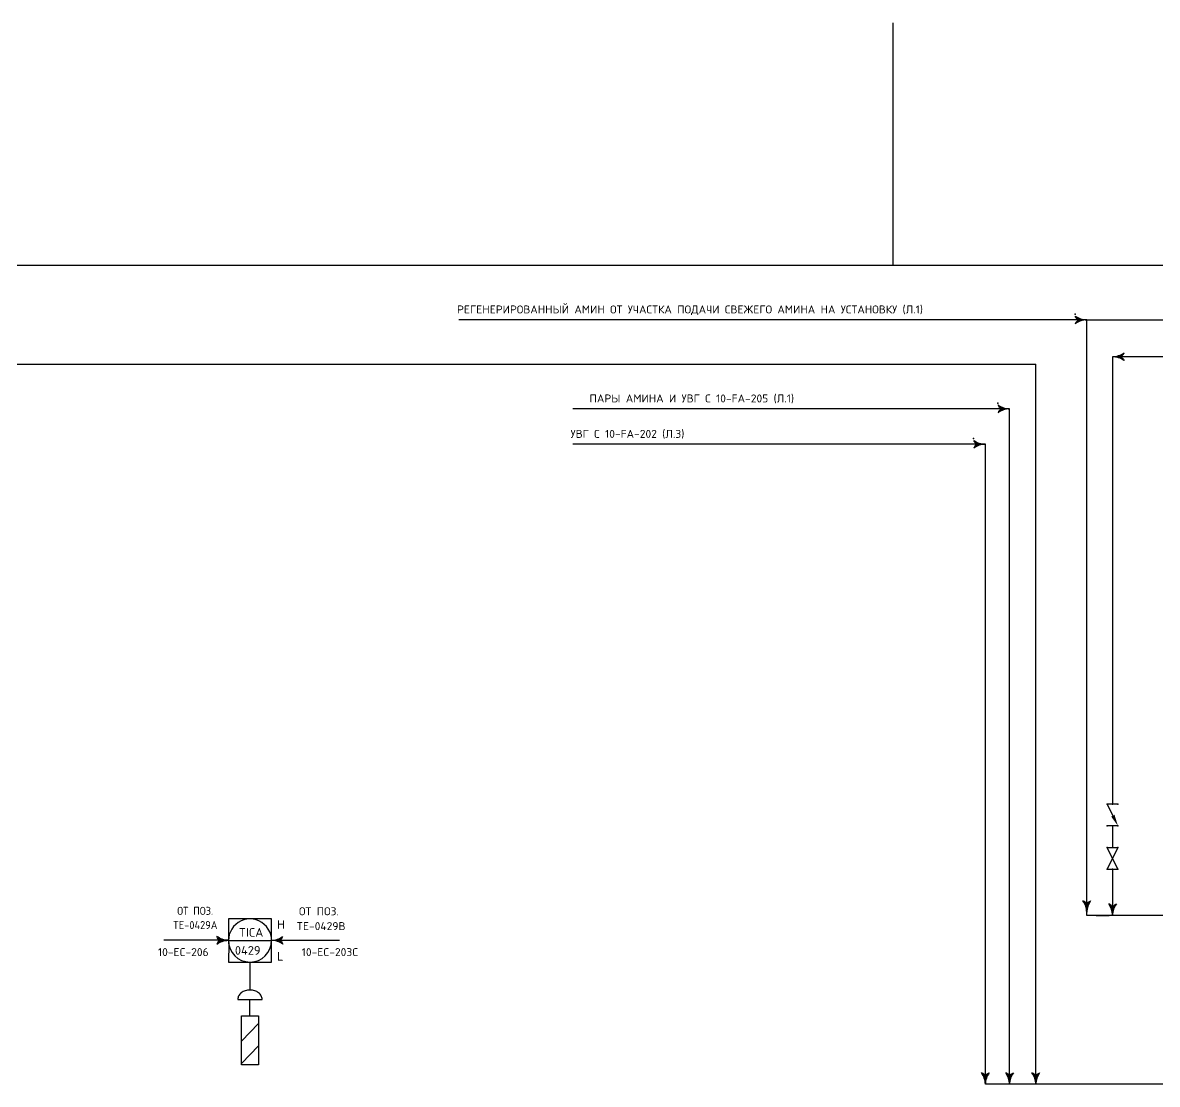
# Model space of a CAD drawing. Extents: x 71 to 279, y 48 to 143.
# Drawn here: x 126.61 to 145.03, y 64.29 to 81.53 of the extents above; entities that cross this region are included whole.
import ezdxf
from ezdxf.enums import TextEntityAlignment as Align

# ---------------------------------------------------------------- set-up
doc = ezdxf.new("R2010")
doc.units = 0
doc.header["$MEASUREMENT"] = 0
doc.layers.get('0').update_dxf_attribs({"linetype": 'CONTINUOUS'})
for name, color, linetype in [('IN-ATTRIBS', 7, 'CONTINUOUS'), ('IN-INST-TAP', 7, 'CONTINUOUS'), ('IN-MAJ-PROC', 7, 'CONTINUOUS'), ('IN-MIN-PROC', 7, 'CONTINUOUS')]:
    doc.layers.add(name, color=color, linetype=linetype)
doc.styles.add('S1', font='SIMPLEX.shx')
doc.styles.add('SIMPLEX', font='SIMPLEX')

# ---------------------------------------------------------------- blocks, each defined once
blk = doc.blocks.new('VALVTEXT')
at = {"layer": 'IN-ATTRIBS'}
for p in [(0, 0.0625), (0, 0), (0.25, 0.0625), (0.25, 0), (0, -0.0625), (0.25, -0.0625)]:
    blk.add_point(p, dxfattribs=at)
at = {"layer": 'IN-ATTRIBS', "style": 'S1', "flags": 1}
for tag, p in [('IDNUM', (0.125, 0.5625)), ('DWGNO', (0.125, 0.4375)), ('FILENO', (0.125, 0.3125))]:
    blk.add_attdef(tag, text='', height=0.1, dxfattribs=at).set_placement(p, align=Align.CENTER)
at = {"layer": 'IN-ATTRIBS', "style": 'S1'}
for tag, p in [('MODE', (0.125, 0.078125)), ('SIZE', (0.125, -0.1875))]:
    blk.add_attdef(tag, text='', height=0.1, dxfattribs=at).set_placement(p, align=Align.CENTER)
blk = doc.blocks.new('PE2')
for points in [[(0, 0, 0.150368), (0.188, 0.062, 0.150368)], [(0.125, 0, 0.206864), (0.188, 0.062, 0.206864)], [(0.125, 0, -0.206864), (0.188, -0.062, -0.206864)]]:
    blk.add_lwpolyline(points, format="xyb")
blk.add_arc((-0.008, -0.336), 0.336, 54.4623, 88.6678)
for points in [[(0, 0), (0.125, 0), (0.04, 0.003), (0.141, 0.008)], [(0, 0), (0.125, 0), (0.04, -0.003), (0.141, -0.008)], [(0.04, 0.003), (0.141, 0.008), (0.079, 0.011), (0.156, 0.019)], [(0.079, 0.011), (0.156, 0.019), (0.117, 0.024), (0.169, 0.031)], [(0.117, 0.024), (0.169, 0.031), (0.154, 0.041), (0.179, 0.046)], [(0.154, 0.041), (0.179, 0.046), (0.188, 0.062)], [(0.04, -0.003), (0.141, -0.008), (0.079, -0.011), (0.156, -0.019)], [(0.079, -0.011), (0.156, -0.019), (0.117, -0.024), (0.169, -0.031)], [(0.117, -0.024), (0.169, -0.031), (0.154, -0.041), (0.179, -0.046)], [(0.154, -0.041), (0.179, -0.046), (0.188, -0.062)]]:
    blk.add_solid(points)

msp = doc.modelspace()

# ---------------------------------------------------------------- hatches: boundary and pattern name
h = msp.add_hatch()
h.set_pattern_fill('ANSI31', style=0)
h.set_pattern_definition([(45.5712, (-260.2324, -162.808), (-2.531547, 2.582535), [])])
h.paths.add_polyline_path([(130.157, 65.409), (130.437, 65.409), (130.437, 64.613), (130.157, 64.613)])
h = msp.add_hatch()
h.set_pattern_fill('_U', scale=0.5, angle=45, style=0, pattern_type=0)
h.set_pattern_definition([(45.57123, (-260.2324, -162.8079), (-0.3986688, 0.40669846), [])])
h.paths.add_polyline_path([(130.437, 65.409), (130.157, 65.409), (130.157, 64.613), (130.437, 64.613)])

# ---------------------------------------------------------------- linework, layer by layer
at = {"color": 6, "linetype": 'Continuous'}
msp.add_line((71.634, 77.594), (266.486, 77.594), dxfattribs=at)
at = {"color": 5, "linetype": 'Continuous'}
for p, q in [((143.886, 76.707), (133.687, 76.707)), ((143.886, 76.707), (165.087, 76.706)), ((143.886, 67.038), (143.886, 76.707)), ((144.305, 76.109), (144.305, 68.841)), ((165.087, 76.109), (144.43, 76.109)), ((102.564, 75.988), (143.058, 75.988)), ((143.058, 64.295), (143.058, 75.988)), ((142.632, 75.263), (135.538, 75.263)), ((142.632, 64.42), (142.632, 75.263)), ((142.239, 74.687), (135.538, 74.687)), ((142.239, 64.42), (142.239, 74.687)), ((144.305, 68.491), (144.305, 68.138)), ((144.305, 67.788), (144.305, 67.163)), ((144.249, 67.038), (143.886, 67.038)), ((146.288, 67.038), (144.037, 67.038)), ((144.037, 67.038), (144.249, 67.038)), ((145.794, 64.295), (142.239, 64.295))]:
    msp.add_line(p, q, dxfattribs=at)
at = {"color": 2}
for p, q in [((144.392, 68.491), (144.217, 68.491)), ((130.099, 65.674), (130.494, 65.674))]:
    msp.add_line(p, q, dxfattribs=at)
at = {"linetype": 'Continuous'}
for p, q in [((129.945, 66.633), (128.896, 66.633)), ((129.948, 66.629), (130.648, 66.629)), ((130.644, 66.633), (131.751, 66.633))]:
    msp.add_line(p, q, dxfattribs=at)
at = {"color": 7}
for p, q in [((130.297, 65.409), (130.297, 65.674)), ((130.157, 65.409), (130.437, 65.409)), ((130.157, 64.613), (130.157, 65.409)), ((130.437, 65.409), (130.437, 64.613)), ((130.437, 64.613), (130.157, 64.613))]:
    msp.add_line(p, q, dxfattribs=at)
at = {"color": 5, "linetype": 'Continuous'}
for points in [[(143.761, 76.707, -0.206864), (143.698, 76.769)], [(143.886, 76.707, 0.150368), (143.698, 76.644)], [(143.761, 76.707, 0.206864), (143.698, 76.644)], [(144.305, 76.109, 0.150368), (144.492, 76.172)], [(144.43, 76.109, 0.206864), (144.492, 76.172)], [(144.43, 76.109, -0.206864), (144.492, 76.047)], [(142.507, 75.263, -0.206864), (142.445, 75.325)], [(142.632, 75.263, 0.150368), (142.445, 75.2)], [(142.507, 75.263, 0.206864), (142.445, 75.2)], [(142.114, 74.687, -0.206864), (142.051, 74.75)], [(142.114, 74.687, 0.206864), (142.051, 74.625)], [(142.239, 74.687, 0.150368), (142.051, 74.625)], [(143.886, 67.213, 0.206864), (143.823, 67.275)], [(143.886, 67.088, 0.150368), (143.823, 67.275)], [(143.886, 67.213, -0.206864), (143.948, 67.275)], [(144.305, 67.038, 0.150368), (144.242, 67.225)], [(144.305, 67.163, 0.206864), (144.242, 67.225)], [(144.305, 67.163, -0.206864), (144.367, 67.225)], [(142.239, 64.42, 0.206864), (142.176, 64.482)], [(142.239, 64.295, 0.150368), (142.176, 64.482)], [(142.239, 64.42, -0.206864), (142.301, 64.482)], [(142.632, 64.295, 0.150368), (142.57, 64.482)], [(142.632, 64.42, 0.206864), (142.57, 64.482)], [(142.632, 64.42, -0.206864), (142.695, 64.482)], [(143.058, 64.295, 0.150368), (142.995, 64.482)], [(143.058, 64.42, 0.206864), (142.995, 64.482)], [(143.058, 64.42, -0.206864), (143.12, 64.482)]]:
    msp.add_lwpolyline(points, format="xyb", dxfattribs=at)
at = {"color": 2}
msp.add_lwpolyline([(144.392, 68.841), (144.217, 68.841), (144.31, 68.656)], dxfattribs=at)
msp.add_lwpolyline([(144.392, 67.788), (144.217, 68.138), (144.392, 68.138), (144.217, 67.788)], close=True, dxfattribs=at)
for points in [[(130.648, 66.575), (130.648, 66.979), (129.948, 66.979), (129.948, 66.575)], [(129.952, 66.575), (129.948, 66.279), (130.648, 66.279), (130.648, 66.575)]]:
    msp.add_lwpolyline(points)
at = {"color": 5, "linetype": 'Continuous'}
for centre, start, end in [((143.893, 77.043), 234.4623, 268.6678), ((144.297, 75.773), 54.4623, 88.6678), ((142.64, 75.599), 234.4623, 268.6678), ((142.246, 75.023), 234.4623, 268.6678), ((144.222, 67.08), 144.4623, 178.6678), ((144.641, 67.03), 144.4623, 178.6678), ((142.575, 64.287), 144.4623, 178.6678), ((142.968, 64.287), 144.4623, 178.6678), ((143.394, 64.287), 144.4623, 178.6678)]:
    msp.add_arc(centre, 0.336, start, end, dxfattribs=at)
for start, end in [(351.1529, 188.8471), (180, 0)]:
    msp.add_arc((130.298, 66.629), 0.35, start, end)
at = {"color": 2}
for centre, major_axis, start_param, end_param in [((130.253, 65.651), (0, 0.162), 0.643501, 1.066201), ((130.279, 65.614), (0, 0.208), 0.301208, 0.643501), ((130.297, 65.557), (0, 0.268), 0, 0.301208), ((130.297, 65.557), (0, 0.268), -0.301208, 0), ((130.314, 65.614), (0, 0.208), -0.643501, -0.301208), ((130.341, 65.651), (0, 0.162), -1.066201, -0.643501), ((130.212, 65.674), (0, 0.115), 1.066201, 1.570796), ((130.382, 65.674), (0, 0.115), -1.570796, -1.066201)]:
    msp.add_ellipse(centre, major_axis=major_axis, ratio=0.980257, start_param=start_param, end_param=end_param, dxfattribs=at)
at = {"color": 5, "linetype": 'Continuous'}
for p in [(143.696, 76.801), (142.443, 75.356), (142.049, 74.781)]:
    msp.add_point(p, dxfattribs=at)
for points in [[(143.732, 76.748), (143.706, 76.753), (143.698, 76.769)], [(143.732, 76.666), (143.706, 76.661), (143.698, 76.644)], [(143.768, 76.731), (143.717, 76.738), (143.732, 76.748), (143.706, 76.753)], [(143.768, 76.683), (143.717, 76.675), (143.732, 76.666), (143.706, 76.661)], [(143.806, 76.718), (143.73, 76.725), (143.768, 76.731), (143.717, 76.738)], [(143.806, 76.695), (143.73, 76.688), (143.768, 76.683), (143.717, 76.675)], [(143.846, 76.71), (143.744, 76.715), (143.806, 76.718), (143.73, 76.725)], [(143.846, 76.703), (143.744, 76.699), (143.806, 76.695), (143.73, 76.688)], [(143.886, 76.707), (143.761, 76.707), (143.846, 76.71), (143.744, 76.715)], [(143.886, 76.707), (143.761, 76.707), (143.846, 76.703), (143.744, 76.699)], [(144.305, 76.109), (144.43, 76.109), (144.345, 76.112), (144.446, 76.117)], [(144.305, 76.109), (144.43, 76.109), (144.345, 76.106), (144.446, 76.101)], [(144.345, 76.112), (144.446, 76.117), (144.384, 76.121), (144.461, 76.128)], [(144.345, 76.106), (144.446, 76.101), (144.384, 76.098), (144.461, 76.091)], [(144.384, 76.121), (144.461, 76.128), (144.422, 76.133), (144.474, 76.141)], [(144.384, 76.098), (144.461, 76.091), (144.422, 76.085), (144.474, 76.078)], [(144.422, 76.133), (144.474, 76.141), (144.458, 76.15), (144.484, 76.155)], [(144.458, 76.15), (144.484, 76.155), (144.492, 76.172)], [(144.422, 76.085), (144.474, 76.078), (144.458, 76.068), (144.484, 76.063)], [(144.458, 76.068), (144.484, 76.063), (144.492, 76.047)], [(142.479, 75.304), (142.453, 75.309), (142.445, 75.325)], [(142.479, 75.222), (142.453, 75.217), (142.445, 75.2)], [(142.515, 75.287), (142.463, 75.294), (142.479, 75.304), (142.453, 75.309)], [(142.515, 75.239), (142.463, 75.231), (142.479, 75.222), (142.453, 75.217)], [(142.553, 75.274), (142.476, 75.281), (142.515, 75.287), (142.463, 75.294)], [(142.553, 75.251), (142.476, 75.244), (142.515, 75.239), (142.463, 75.231)], [(142.592, 75.266), (142.491, 75.271), (142.553, 75.274), (142.476, 75.281)], [(142.592, 75.259), (142.491, 75.255), (142.553, 75.251), (142.476, 75.244)], [(142.632, 75.263), (142.507, 75.263), (142.592, 75.266), (142.491, 75.271)], [(142.632, 75.263), (142.507, 75.263), (142.592, 75.259), (142.491, 75.255)], [(142.085, 74.729), (142.059, 74.734), (142.051, 74.75)], [(142.085, 74.646), (142.059, 74.641), (142.051, 74.625)], [(142.121, 74.711), (142.07, 74.719), (142.085, 74.729), (142.059, 74.734)], [(142.121, 74.663), (142.07, 74.656), (142.085, 74.646), (142.059, 74.641)], [(142.159, 74.699), (142.083, 74.706), (142.121, 74.711), (142.07, 74.719)], [(142.159, 74.676), (142.083, 74.669), (142.121, 74.663), (142.07, 74.656)], [(142.199, 74.691), (142.097, 74.695), (142.159, 74.699), (142.083, 74.706)], [(142.199, 74.684), (142.097, 74.679), (142.159, 74.676), (142.083, 74.669)], [(142.239, 74.687), (142.114, 74.687), (142.199, 74.691), (142.097, 74.695)], [(142.239, 74.687), (142.114, 74.687), (142.199, 74.684), (142.097, 74.679)], [(143.844, 67.241), (143.839, 67.267), (143.823, 67.275)], [(143.862, 67.205), (143.854, 67.256), (143.844, 67.241), (143.839, 67.267)], [(143.874, 67.167), (143.867, 67.244), (143.862, 67.205), (143.854, 67.256)], [(143.897, 67.167), (143.904, 67.244), (143.91, 67.205), (143.917, 67.256)], [(143.91, 67.205), (143.917, 67.256), (143.927, 67.241), (143.932, 67.267)], [(143.927, 67.241), (143.932, 67.267), (143.948, 67.275)], [(143.882, 67.127), (143.878, 67.229), (143.874, 67.167), (143.867, 67.244)], [(143.886, 67.088), (143.886, 67.213), (143.882, 67.127), (143.878, 67.229)], [(143.886, 67.088), (143.886, 67.213), (143.889, 67.127), (143.894, 67.229)], [(143.889, 67.127), (143.894, 67.229), (143.897, 67.167), (143.904, 67.244)], [(144.264, 67.191), (144.259, 67.217), (144.242, 67.225)], [(144.281, 67.155), (144.273, 67.206), (144.264, 67.191), (144.259, 67.217)], [(144.294, 67.117), (144.286, 67.194), (144.281, 67.155), (144.273, 67.206)], [(144.302, 67.078), (144.297, 67.179), (144.294, 67.117), (144.286, 67.194)], [(144.305, 67.038), (144.305, 67.163), (144.302, 67.078), (144.297, 67.179)], [(144.305, 67.038), (144.305, 67.163), (144.308, 67.078), (144.313, 67.179)], [(144.308, 67.078), (144.313, 67.179), (144.316, 67.117), (144.324, 67.194)], [(144.316, 67.117), (144.324, 67.194), (144.329, 67.155), (144.336, 67.206)], [(144.329, 67.155), (144.336, 67.206), (144.346, 67.191), (144.351, 67.217)], [(144.346, 67.191), (144.351, 67.217), (144.367, 67.225)], [(142.197, 64.448), (142.192, 64.474), (142.176, 64.482)], [(142.215, 64.412), (142.207, 64.464), (142.197, 64.448), (142.192, 64.474)], [(142.227, 64.374), (142.22, 64.451), (142.215, 64.412), (142.207, 64.464)], [(142.235, 64.335), (142.231, 64.436), (142.227, 64.374), (142.22, 64.451)], [(142.239, 64.295), (142.239, 64.42), (142.235, 64.335), (142.231, 64.436)], [(142.239, 64.295), (142.239, 64.42), (142.242, 64.335), (142.247, 64.436)], [(142.242, 64.335), (142.247, 64.436), (142.25, 64.374), (142.257, 64.451)], [(142.25, 64.374), (142.257, 64.451), (142.263, 64.412), (142.27, 64.464)], [(142.263, 64.412), (142.27, 64.464), (142.28, 64.448), (142.285, 64.474)], [(142.28, 64.448), (142.285, 64.474), (142.301, 64.482)], [(142.591, 64.448), (142.586, 64.474), (142.57, 64.482)], [(142.608, 64.412), (142.601, 64.464), (142.591, 64.448), (142.586, 64.474)], [(142.621, 64.374), (142.614, 64.451), (142.608, 64.412), (142.601, 64.464)], [(142.629, 64.335), (142.624, 64.436), (142.621, 64.374), (142.614, 64.451)], [(142.632, 64.295), (142.632, 64.42), (142.629, 64.335), (142.624, 64.436)], [(142.632, 64.295), (142.632, 64.42), (142.636, 64.335), (142.64, 64.436)], [(142.636, 64.335), (142.64, 64.436), (142.644, 64.374), (142.651, 64.451)], [(142.644, 64.374), (142.651, 64.451), (142.656, 64.412), (142.664, 64.464)], [(142.656, 64.412), (142.664, 64.464), (142.673, 64.448), (142.678, 64.474)], [(142.673, 64.448), (142.678, 64.474), (142.695, 64.482)], [(143.016, 64.448), (143.011, 64.474), (142.995, 64.482)], [(143.034, 64.412), (143.026, 64.464), (143.016, 64.448), (143.011, 64.474)], [(143.046, 64.374), (143.039, 64.451), (143.034, 64.412), (143.026, 64.464)], [(143.054, 64.335), (143.05, 64.436), (143.046, 64.374), (143.039, 64.451)], [(143.058, 64.295), (143.058, 64.42), (143.054, 64.335), (143.05, 64.436)], [(143.058, 64.295), (143.058, 64.42), (143.061, 64.335), (143.066, 64.436)], [(143.061, 64.335), (143.066, 64.436), (143.069, 64.374), (143.076, 64.451)], [(143.069, 64.374), (143.076, 64.451), (143.082, 64.412), (143.089, 64.464)], [(143.082, 64.412), (143.089, 64.464), (143.099, 64.448), (143.104, 64.474)], [(143.099, 64.448), (143.104, 64.474), (143.12, 64.482)]]:
    msp.add_solid(points, dxfattribs=at)
at = {"color": 2}
msp.add_solid([(144.337, 68.671), (144.392, 68.491), (144.283, 68.641)], dxfattribs=at)
at = {"layer": 'IN-INST-TAP', "color": 7}
msp.add_line((130.298, 65.841), (130.298, 66.279), dxfattribs=at)
at = {"layer": 'IN-MIN-PROC', "color": 4, "linetype": 'Continuous'}
msp.add_line((140.74, 77.594), (140.74, 81.532), dxfattribs=at)

# ---------------------------------------------------------------- block references
at = {"color": 2, "xscale": 1.4, "yscale": 1.4, "zscale": 1.4, "rotation": 90}
for p in [(144.305, 68.491), (144.305, 67.788)]:
    msp.add_blockref('VALVTEXT', p, dxfattribs=at)
at = {"layer": 'IN-MAJ-PROC', "xscale": -1}
msp.add_blockref('PE2', (129.945, 66.633), dxfattribs=at)
at = {"layer": 'IN-MAJ-PROC'}
msp.add_blockref('PE2', (130.644, 66.633), dxfattribs=at)

# ---------------------------------------------------------------- texts
at = {"color": 1, "linetype": 'Continuous', "style": 'SIMPLEX'}
for s, p in [('РЕГЕНЕРИРОВАННЫЙ АМИН ОТ УЧАСТКА ПОДАЧИ СВЕЖЕГО АМИНА НА УСТАНОВКУ (Л.1)', (133.659, 76.811)), ('ПАРЫ АМИНА И УВГ С 10-FA-205 (Л.1)', (135.811, 75.366)), (' УВГ С 10-FA-202 (Л.3)', (135.417, 74.791))]:
    msp.add_text(s, height=0.13, dxfattribs=at).set_placement(p)
at = {"color": 1, "linetype": 'Continuous', "style": 'SIMPLEX', "width": 0.9}
for s, p in [('ОТ ПОЗ.', (129.408, 67.046)), ('TE-0429A', (129.408, 66.815))]:
    msp.add_text(s, height=0.13, dxfattribs=at).set_placement(p, align=Align.CENTER)
at = {"color": 1, "linetype": 'Continuous', "style": 'SIMPLEX'}
for s, p in [('ОТ ПОЗ.', (131.417, 67.039)), ('TE-0429B', (131.451, 66.798)), ('10-EC-206', (129.214, 66.376)), ('10-EC-203C', (131.596, 66.376))]:
    msp.add_text(s, height=0.13, dxfattribs=at).set_placement(p, align=Align.CENTER)
at = {"style": 'SIMPLEX'}
for s, p in [('H', (130.737, 66.819)), ('TICA', (130.116, 66.691)), ('0429', (130.052, 66.399)), ('L', (130.737, 66.303))]:
    msp.add_text(s, height=0.14, dxfattribs=at).set_placement(p)

doc.saveas('drawing.dxf')
